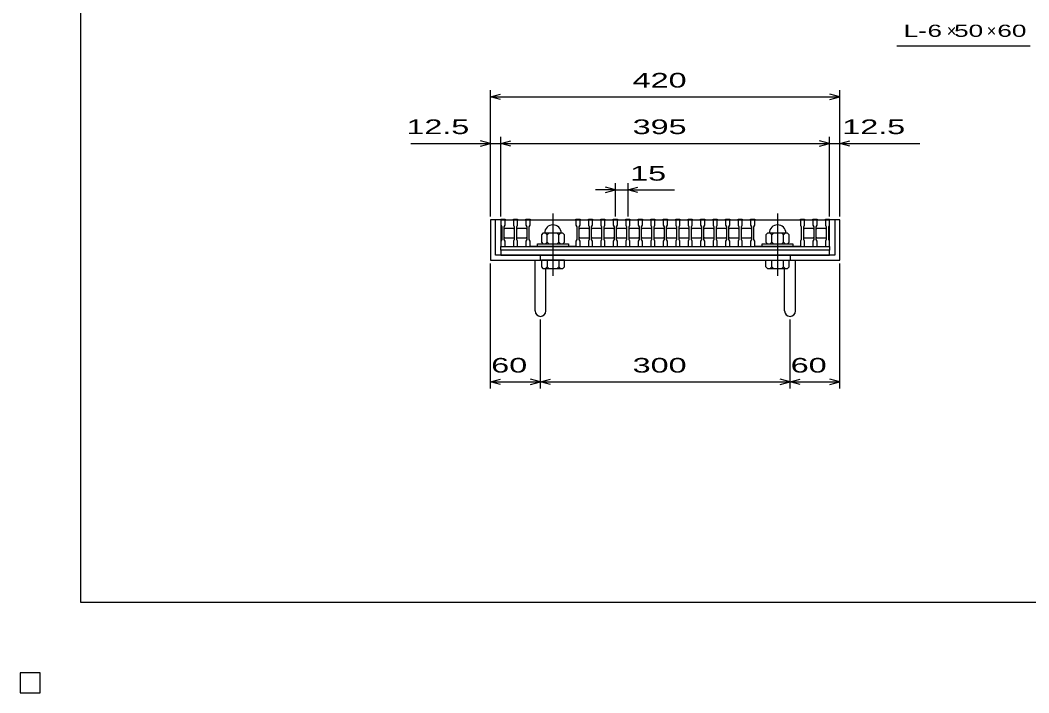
# Model space of a CAD drawing. Units: millimetres, scale not verified. Extents: x -1456 to 1385, y -1026 to 843.
# Drawn here: x -1456 to -243, y -1026 to -217 of the extents above; entities that cross this region are included whole.
import ezdxf
from ezdxf.enums import TextEntityAlignment as Align

# ---------------------------------------------------------------- set-up
doc = ezdxf.new("R2010")
doc.units = ezdxf.units.MM
doc.header["$LTSCALE"] = 8
doc.linetypes.add('CHAIN', pattern=[18.5, 12, -1.5, 3.5, -1.5])
for name, color, linetype, lineweight in [('0_2', 150, 'Continuous', 25), ('16', 3, 'Continuous', 25), ('19', 6, 'Continuous', 25), ('22', 4, 'Continuous', 25)]:
    doc.layers.add(name, color=color, linetype=linetype, lineweight=lineweight)
doc.styles.add('ベクトル', font='')
doc.styles.get('ベクトル').set_extended_font_data('ベクトル')

msp = doc.modelspace()

# ---------------------------------------------------------------- linework, layer by layer
at = {"layer": '0_2'}
for p, q in [((-1383.2, -917.2), (-1383.2, 842.8)), ((1384.8, -917.2), (-1383.2, -917.2))]:
    msp.add_line(p, q, dxfattribs=at)
at = {"layer": '16'}
for p, q in [((-878, -457), (-878, -456.3)), ((-878, -456.3), (-873, -456.3)), ((-878, -457), (-878, -463.5)), ((-873, -457), (-878, -457)), ((-878, -457), (-878, -489)), ((-878, -457), (-483, -457)), ((-873, -456.3), (-873, -457)), ((-873, -463.5), (-873, -457)), ((-863, -457), (-863, -456.3)), ((-863, -456.3), (-858, -456.3)), ((-863, -457), (-863, -463.5)), ((-858, -457), (-863, -457)), ((-858, -456.3), (-858, -457)), ((-858, -463.5), (-858, -457)), ((-848, -457), (-848, -456.3)), ((-848, -456.3), (-843, -456.3)), ((-848, -457), (-848, -463.5)), ((-843, -457), (-848, -457)), ((-843, -456.3), (-843, -457)), ((-843, -463.5), (-843, -457)), ((-843, -457), (-788, -457)), ((-788, -457), (-788, -456.3)), ((-788, -456.3), (-783, -456.3)), ((-788, -457), (-788, -463.5)), ((-783, -457), (-788, -457)), ((-783, -456.3), (-783, -457)), ((-783, -463.5), (-783, -457)), ((-773, -457), (-773, -456.3)), ((-773, -456.3), (-768, -456.3)), ((-773, -457), (-773, -463.5)), ((-768, -457), (-773, -457)), ((-768, -456.3), (-768, -457)), ((-768, -463.5), (-768, -457)), ((-758, -457), (-758, -456.3)), ((-758, -456.3), (-753, -456.3)), ((-758, -457), (-758, -463.5)), ((-753, -457), (-758, -457)), ((-753, -456.3), (-753, -457)), ((-753, -463.5), (-753, -457)), ((-743, -457), (-743, -456.3)), ((-743, -456.3), (-738, -456.3)), ((-743, -457), (-743, -463.5)), ((-738, -457), (-743, -457)), ((-738, -456.3), (-738, -457)), ((-738, -463.5), (-738, -457)), ((-728, -457), (-728, -456.3)), ((-728, -456.3), (-723, -456.3)), ((-728, -457), (-728, -463.5)), ((-723, -457), (-728, -457)), ((-723, -456.3), (-723, -457)), ((-723, -463.5), (-723, -457)), ((-713, -457), (-713, -456.3)), ((-713, -456.3), (-708, -456.3)), ((-713, -457), (-713, -463.5)), ((-708, -457), (-713, -457)), ((-708, -456.3), (-708, -457)), ((-708, -463.5), (-708, -457)), ((-698, -457), (-698, -456.3)), ((-698, -456.3), (-693, -456.3)), ((-698, -457), (-698, -463.5)), ((-693, -457), (-698, -457)), ((-693, -456.3), (-693, -457)), ((-693, -463.5), (-693, -457)), ((-683, -457), (-683, -456.3)), ((-683, -456.3), (-678, -456.3)), ((-683, -457), (-683, -463.5)), ((-678, -457), (-683, -457)), ((-678, -456.3), (-678, -457)), ((-678, -463.5), (-678, -457)), ((-668, -457), (-668, -456.3)), ((-668, -456.3), (-663, -456.3)), ((-668, -457), (-668, -463.5)), ((-663, -457), (-668, -457)), ((-663, -456.3), (-663, -457)), ((-663, -463.5), (-663, -457)), ((-653, -457), (-653, -456.3)), ((-653, -456.3), (-648, -456.3)), ((-653, -457), (-653, -463.5)), ((-648, -457), (-653, -457)), ((-648, -456.3), (-648, -457)), ((-648, -463.5), (-648, -457)), ((-638, -457), (-638, -456.3)), ((-638, -456.3), (-633, -456.3)), ((-638, -457), (-638, -463.5)), ((-633, -457), (-638, -457)), ((-633, -456.3), (-633, -457)), ((-633, -463.5), (-633, -457)), ((-623, -457), (-623, -456.3)), ((-623, -456.3), (-618, -456.3)), ((-623, -457), (-623, -463.5)), ((-618, -457), (-623, -457)), ((-618, -456.3), (-618, -457)), ((-618, -463.5), (-618, -457)), ((-608, -457), (-608, -456.3)), ((-608, -456.3), (-603, -456.3)), ((-608, -457), (-608, -463.5)), ((-603, -457), (-608, -457)), ((-603, -456.3), (-603, -457)), ((-603, -463.5), (-603, -457)), ((-593, -457), (-593, -456.3)), ((-593, -456.3), (-588, -456.3)), ((-593, -457), (-593, -463.5)), ((-588, -457), (-593, -457)), ((-588, -456.3), (-588, -457)), ((-588, -463.5), (-588, -457)), ((-578, -457), (-578, -456.3)), ((-578, -456.3), (-573, -456.3)), ((-578, -457), (-578, -463.5)), ((-573, -457), (-578, -457)), ((-573, -456.3), (-573, -457)), ((-573, -463.5), (-573, -457)), ((-573, -457), (-518, -457)), ((-518, -457), (-518, -456.3)), ((-518, -456.3), (-513, -456.3)), ((-518, -457), (-518, -463.5)), ((-513, -457), (-518, -457)), ((-513, -456.3), (-513, -457)), ((-513, -463.5), (-513, -457)), ((-503, -457), (-503, -456.3)), ((-503, -456.3), (-498, -456.3)), ((-503, -457), (-503, -463.5)), ((-498, -457), (-503, -457)), ((-498, -456.3), (-498, -457)), ((-498, -463.5), (-498, -457)), ((-488, -457), (-488, -456.3)), ((-488, -456.3), (-483, -456.3)), ((-488, -457), (-488, -463.5)), ((-483, -457), (-488, -457)), ((-483, -456.3), (-483, -457)), ((-483, -463.5), (-483, -457)), ((-483, -489), (-483, -457)), ((-878, -463.5), (-877, -465.5)), ((-877, -465.5), (-877, -480.5)), ((-874, -465.5), (-873, -463.5)), ((-874, -480.5), (-874, -465.5)), ((-874, -468), (-873, -467)), ((-873, -467), (-863, -467)), ((-863, -463.5), (-862, -465.5)), ((-863, -467), (-862, -468)), ((-862, -465.5), (-862, -480.5)), ((-859, -465.5), (-858, -463.5)), ((-859, -480.5), (-859, -465.5)), ((-859, -468), (-858, -467)), ((-858, -467), (-848, -467)), ((-848, -463.5), (-847, -465.5)), ((-848, -467), (-847, -468)), ((-847, -465.5), (-847, -480.5)), ((-844, -465.5), (-843, -463.5)), ((-844, -480.5), (-844, -465.5)), ((-788, -463.5), (-787, -465.5)), ((-787, -465.5), (-787, -480.5)), ((-784, -465.5), (-783, -463.5)), ((-784, -480.5), (-784, -465.5)), ((-784, -468), (-783, -467)), ((-783, -467), (-773, -467)), ((-773, -463.5), (-772, -465.5)), ((-773, -467), (-772, -468)), ((-772, -465.5), (-772, -480.5)), ((-769, -465.5), (-768, -463.5)), ((-769, -480.5), (-769, -465.5)), ((-769, -468), (-768, -467)), ((-768, -467), (-758, -467)), ((-758, -463.5), (-757, -465.5)), ((-758, -467), (-757, -468)), ((-757, -465.5), (-757, -480.5)), ((-754, -465.5), (-753, -463.5)), ((-754, -480.5), (-754, -465.5)), ((-754, -468), (-753, -467)), ((-753, -467), (-743, -467)), ((-743, -463.5), (-742, -465.5)), ((-743, -467), (-742, -468)), ((-742, -465.5), (-742, -480.5)), ((-739, -465.5), (-738, -463.5)), ((-739, -480.5), (-739, -465.5)), ((-739, -468), (-738, -467)), ((-738, -467), (-728, -467)), ((-728, -463.5), (-727, -465.5)), ((-728, -467), (-727, -468)), ((-727, -465.5), (-727, -480.5)), ((-724, -465.5), (-723, -463.5)), ((-724, -480.5), (-724, -465.5)), ((-724, -468), (-723, -467)), ((-723, -467), (-713, -467)), ((-713, -463.5), (-712, -465.5)), ((-713, -467), (-712, -468)), ((-712, -465.5), (-712, -480.5)), ((-709, -465.5), (-708, -463.5)), ((-709, -480.5), (-709, -465.5)), ((-709, -468), (-708, -467)), ((-708, -467), (-698, -467)), ((-698, -463.5), (-697, -465.5)), ((-698, -467), (-697, -468)), ((-697, -465.5), (-697, -480.5)), ((-694, -465.5), (-693, -463.5)), ((-694, -480.5), (-694, -465.5)), ((-694, -468), (-693, -467)), ((-693, -467), (-683, -467)), ((-683, -463.5), (-682, -465.5)), ((-683, -467), (-682, -468)), ((-682, -465.5), (-682, -480.5)), ((-679, -465.5), (-678, -463.5)), ((-679, -480.5), (-679, -465.5)), ((-679, -468), (-678, -467)), ((-678, -467), (-668, -467)), ((-668, -463.5), (-667, -465.5)), ((-668, -467), (-667, -468)), ((-667, -465.5), (-667, -480.5)), ((-664, -465.5), (-663, -463.5)), ((-664, -480.5), (-664, -465.5)), ((-664, -468), (-663, -467)), ((-663, -467), (-653, -467)), ((-653, -463.5), (-652, -465.5)), ((-653, -467), (-652, -468)), ((-652, -465.5), (-652, -480.5)), ((-649, -465.5), (-648, -463.5)), ((-649, -480.5), (-649, -465.5)), ((-649, -468), (-648, -467)), ((-648, -467), (-638, -467)), ((-638, -463.5), (-637, -465.5)), ((-638, -467), (-637, -468)), ((-637, -465.5), (-637, -480.5)), ((-634, -465.5), (-633, -463.5)), ((-634, -480.5), (-634, -465.5)), ((-634, -468), (-633, -467)), ((-633, -467), (-623, -467)), ((-623, -463.5), (-622, -465.5)), ((-623, -467), (-622, -468)), ((-622, -465.5), (-622, -480.5)), ((-619, -465.5), (-618, -463.5)), ((-619, -480.5), (-619, -465.5)), ((-619, -468), (-618, -467)), ((-618, -467), (-608, -467)), ((-608, -463.5), (-607, -465.5)), ((-608, -467), (-607, -468)), ((-607, -465.5), (-607, -480.5)), ((-604, -465.5), (-603, -463.5)), ((-604, -480.5), (-604, -465.5)), ((-604, -468), (-603, -467)), ((-603, -467), (-593, -467)), ((-593, -463.5), (-592, -465.5)), ((-593, -467), (-592, -468)), ((-592, -465.5), (-592, -480.5)), ((-589, -465.5), (-588, -463.5)), ((-589, -480.5), (-589, -465.5)), ((-589, -468), (-588, -467)), ((-588, -467), (-578, -467)), ((-578, -463.5), (-577, -465.5)), ((-578, -467), (-577, -468)), ((-577, -465.5), (-577, -480.5)), ((-574, -465.5), (-573, -463.5)), ((-574, -480.5), (-574, -465.5)), ((-518, -463.5), (-517, -465.5)), ((-517, -465.5), (-517, -480.5)), ((-514, -465.5), (-513, -463.5)), ((-514, -480.5), (-514, -465.5)), ((-514, -468), (-513, -467)), ((-513, -467), (-503, -467)), ((-503, -463.5), (-502, -465.5)), ((-503, -467), (-502, -468)), ((-502, -465.5), (-502, -480.5)), ((-499, -465.5), (-498, -463.5)), ((-499, -480.5), (-499, -465.5)), ((-499, -468), (-498, -467)), ((-498, -467), (-488, -467)), ((-488, -463.5), (-487, -465.5)), ((-488, -467), (-487, -468)), ((-487, -465.5), (-487, -480.5)), ((-484, -465.5), (-483, -463.5)), ((-484, -480.5), (-484, -465.5)), ((-877, -480.5), (-878, -482.5)), ((-878, -482.5), (-878, -489)), ((-873, -479), (-874, -478)), ((-873, -482.5), (-874, -480.5)), ((-863, -479), (-873, -479)), ((-873, -489), (-873, -482.5)), ((-862, -478), (-863, -479)), ((-862, -480.5), (-863, -482.5)), ((-863, -482.5), (-863, -489)), ((-858, -479), (-859, -478)), ((-858, -482.5), (-859, -480.5)), ((-848, -479), (-858, -479)), ((-858, -489), (-858, -482.5)), ((-847, -478), (-848, -479)), ((-847, -480.5), (-848, -482.5)), ((-848, -482.5), (-848, -489)), ((-843, -482.5), (-844, -480.5)), ((-843, -489), (-843, -482.5)), ((-827.5, -473), (-829.5, -475)), ((-829.5, -475), (-829.5, -484)), ((-829.5, -484), (-827.5, -486)), ((-803.5, -473), (-827.5, -473)), ((-822.5, -475), (-824.5, -473)), ((-824.5, -486), (-822.5, -484)), ((-820.5, -473), (-822.5, -475)), ((-822.5, -484), (-822.5, -475)), ((-822.5, -484), (-820.5, -486)), ((-808.5, -475), (-810.5, -473)), ((-810.5, -486), (-808.5, -484)), ((-806.5, -473), (-808.5, -475)), ((-808.5, -484), (-808.5, -475)), ((-808.5, -484), (-806.5, -486)), ((-801.5, -475), (-803.5, -473)), ((-803.5, -486), (-801.5, -484)), ((-801.5, -484), (-801.5, -475)), ((-787, -480.5), (-788, -482.5)), ((-788, -482.5), (-788, -489)), ((-783, -479), (-784, -478)), ((-783, -482.5), (-784, -480.5)), ((-773, -479), (-783, -479)), ((-783, -489), (-783, -482.5)), ((-772, -478), (-773, -479)), ((-772, -480.5), (-773, -482.5)), ((-773, -482.5), (-773, -489)), ((-768, -479), (-769, -478)), ((-768, -482.5), (-769, -480.5)), ((-758, -479), (-768, -479)), ((-768, -489), (-768, -482.5)), ((-757, -478), (-758, -479)), ((-757, -480.5), (-758, -482.5)), ((-758, -482.5), (-758, -489)), ((-753, -479), (-754, -478)), ((-753, -482.5), (-754, -480.5)), ((-743, -479), (-753, -479)), ((-753, -489), (-753, -482.5)), ((-742, -478), (-743, -479)), ((-742, -480.5), (-743, -482.5)), ((-743, -482.5), (-743, -489)), ((-738, -479), (-739, -478)), ((-738, -482.5), (-739, -480.5)), ((-728, -479), (-738, -479)), ((-738, -489), (-738, -482.5)), ((-727, -478), (-728, -479)), ((-727, -480.5), (-728, -482.5)), ((-728, -482.5), (-728, -489)), ((-723, -479), (-724, -478)), ((-723, -482.5), (-724, -480.5)), ((-713, -479), (-723, -479)), ((-723, -489), (-723, -482.5)), ((-712, -478), (-713, -479)), ((-712, -480.5), (-713, -482.5)), ((-713, -482.5), (-713, -489)), ((-708, -479), (-709, -478)), ((-708, -482.5), (-709, -480.5)), ((-698, -479), (-708, -479)), ((-708, -489), (-708, -482.5)), ((-697, -478), (-698, -479)), ((-697, -480.5), (-698, -482.5)), ((-698, -482.5), (-698, -489)), ((-693, -479), (-694, -478)), ((-693, -482.5), (-694, -480.5)), ((-683, -479), (-693, -479)), ((-693, -489), (-693, -482.5)), ((-682, -478), (-683, -479)), ((-682, -480.5), (-683, -482.5)), ((-683, -482.5), (-683, -489)), ((-678, -479), (-679, -478)), ((-678, -482.5), (-679, -480.5)), ((-668, -479), (-678, -479)), ((-678, -489), (-678, -482.5)), ((-667, -478), (-668, -479)), ((-667, -480.5), (-668, -482.5)), ((-668, -482.5), (-668, -489)), ((-663, -479), (-664, -478)), ((-663, -482.5), (-664, -480.5)), ((-653, -479), (-663, -479)), ((-663, -489), (-663, -482.5)), ((-652, -478), (-653, -479)), ((-652, -480.5), (-653, -482.5)), ((-653, -482.5), (-653, -489)), ((-648, -479), (-649, -478)), ((-648, -482.5), (-649, -480.5)), ((-638, -479), (-648, -479)), ((-648, -489), (-648, -482.5)), ((-637, -478), (-638, -479)), ((-637, -480.5), (-638, -482.5)), ((-638, -482.5), (-638, -489)), ((-633, -479), (-634, -478)), ((-633, -482.5), (-634, -480.5)), ((-623, -479), (-633, -479)), ((-633, -489), (-633, -482.5)), ((-622, -478), (-623, -479)), ((-622, -480.5), (-623, -482.5)), ((-623, -482.5), (-623, -489)), ((-618, -479), (-619, -478)), ((-618, -482.5), (-619, -480.5)), ((-608, -479), (-618, -479)), ((-618, -489), (-618, -482.5)), ((-607, -478), (-608, -479)), ((-607, -480.5), (-608, -482.5)), ((-608, -482.5), (-608, -489)), ((-603, -479), (-604, -478)), ((-603, -482.5), (-604, -480.5)), ((-593, -479), (-603, -479)), ((-603, -489), (-603, -482.5)), ((-592, -478), (-593, -479)), ((-592, -480.5), (-593, -482.5)), ((-593, -482.5), (-593, -489)), ((-588, -479), (-589, -478)), ((-588, -482.5), (-589, -480.5)), ((-578, -479), (-588, -479)), ((-588, -489), (-588, -482.5)), ((-577, -478), (-578, -479)), ((-577, -480.5), (-578, -482.5)), ((-578, -482.5), (-578, -489)), ((-573, -482.5), (-574, -480.5)), ((-573, -489), (-573, -482.5)), ((-557.5, -473), (-559.5, -475)), ((-559.5, -475), (-559.5, -484)), ((-559.5, -484), (-557.5, -486)), ((-533.5, -473), (-557.5, -473)), ((-552.5, -475), (-554.5, -473)), ((-554.5, -486), (-552.5, -484)), ((-550.5, -473), (-552.5, -475)), ((-552.5, -484), (-552.5, -475)), ((-552.5, -484), (-550.5, -486)), ((-538.5, -475), (-540.5, -473)), ((-540.5, -486), (-538.5, -484)), ((-536.5, -473), (-538.5, -475)), ((-538.5, -484), (-538.5, -475)), ((-538.5, -484), (-536.5, -486)), ((-531.5, -475), (-533.5, -473)), ((-533.5, -486), (-531.5, -484)), ((-531.5, -484), (-531.5, -475)), ((-517, -480.5), (-518, -482.5)), ((-518, -482.5), (-518, -489)), ((-513, -479), (-514, -478)), ((-513, -482.5), (-514, -480.5)), ((-503, -479), (-513, -479)), ((-513, -489), (-513, -482.5)), ((-502, -478), (-503, -479)), ((-502, -480.5), (-503, -482.5)), ((-503, -482.5), (-503, -489)), ((-498, -479), (-499, -478)), ((-498, -482.5), (-499, -480.5)), ((-488, -479), (-498, -479)), ((-498, -489), (-498, -482.5)), ((-487, -478), (-488, -479)), ((-487, -480.5), (-488, -482.5)), ((-488, -482.5), (-488, -489)), ((-483, -482.5), (-484, -480.5)), ((-483, -489), (-483, -482.5)), ((-878, -489), (-873, -489)), ((-878, -489), (-483, -489)), ((-878, -489), (-483, -489)), ((-878, -493.5), (-878, -489)), ((-483, -493.5), (-878, -493.5)), ((-878, -493.5), (-878, -499.5)), ((-863, -489), (-858, -489)), ((-848, -489), (-843, -489)), ((-788, -489), (-843, -489)), ((-834, -489), (-834, -486)), ((-834, -486), (-797, -486)), ((-797, -489), (-834, -489)), ((-797, -486), (-797, -489)), ((-788, -489), (-783, -489)), ((-773, -489), (-768, -489)), ((-758, -489), (-753, -489)), ((-743, -489), (-738, -489)), ((-728, -489), (-723, -489)), ((-713, -489), (-708, -489)), ((-698, -489), (-693, -489)), ((-683, -489), (-678, -489)), ((-668, -489), (-663, -489)), ((-653, -489), (-648, -489)), ((-638, -489), (-633, -489)), ((-623, -489), (-618, -489)), ((-608, -489), (-603, -489)), ((-593, -489), (-588, -489)), ((-578, -489), (-573, -489)), ((-518, -489), (-573, -489)), ((-564, -489), (-564, -486)), ((-564, -486), (-527, -486)), ((-527, -489), (-564, -489)), ((-527, -486), (-527, -489)), ((-518, -489), (-513, -489)), ((-503, -489), (-498, -489)), ((-488, -489), (-483, -489)), ((-483, -489), (-483, -493.5)), ((-483, -499.5), (-483, -493.5)), ((-878, -499.5), (-483, -499.5)), ((-1432, -1002), (-1456, -1002)), ((-1456, -1002), (-1456, -1026)), ((-1432, -1002), (-1456, -1002)), ((-1456, -1002), (-1456, -1026)), ((-1432, -1002), (-1456, -1002)), ((-1456, -1002), (-1456, -1026)), ((-1432, -1002), (-1456, -1002)), ((-1456, -1002), (-1456, -1026)), ((-1432, -1002), (-1456, -1002)), ((-1456, -1002), (-1456, -1026)), ((-1432, -1026), (-1432, -1002)), ((-1432, -1026), (-1432, -1002)), ((-1432, -1026), (-1432, -1002)), ((-1432, -1026), (-1432, -1002)), ((-1432, -1026), (-1432, -1002)), ((-1456, -1026), (-1432, -1026)), ((-1456, -1026), (-1432, -1026)), ((-1456, -1026), (-1432, -1026)), ((-1456, -1026), (-1432, -1026)), ((-1456, -1026), (-1432, -1026))]:
    msp.add_line(p, q, dxfattribs=at)
at = {"layer": '16', "linetype": 'CHAIN'}
for p, q in [((-815.5, -449.4), (-815.5, -524.4)), ((-545.5, -449.4), (-545.5, -524.4))]:
    msp.add_line(p, q, dxfattribs=at)
at = {"layer": '16'}
for centre in [(-815.5, -473), (-545.5, -473)]:
    msp.add_arc(centre, 10, 0, 180, dxfattribs=at)
at = {"layer": '19'}
for p, q in [((-878, -457), (-890.5, -457)), ((-890.5, -457), (-890.5, -505.5)), ((-884.5, -499.5), (-884.5, -457)), ((-470.5, -457), (-483, -457)), ((-476.5, -457), (-476.5, -499.5)), ((-470.5, -505.5), (-470.5, -457)), ((-890.5, -505.5), (-470.5, -505.5)), ((-476.5, -499.5), (-884.5, -499.5)), ((-837, -566.61), (-837, -505.5)), ((-830.5, -505.5), (-830.5, -499.5)), ((-829.5, -505.5), (-829.5, -513.5)), ((-801.5, -505.5), (-829.5, -505.5)), ((-822.5, -505.5), (-822.5, -513.5)), ((-808.5, -505.5), (-808.5, -513.5)), ((-801.5, -513.5), (-801.5, -505.5)), ((-559.5, -513.5), (-559.5, -505.5)), ((-559.5, -505.5), (-531.5, -505.5)), ((-552.5, -513.5), (-552.5, -505.5)), ((-538.5, -513.5), (-538.5, -505.5)), ((-531.5, -513.5), (-531.5, -505.5)), ((-530.5, -499.5), (-530.5, -505.5)), ((-524, -566.61), (-524, -505.5)), ((-829.5, -513.5), (-827.5, -515.5)), ((-827.5, -515.5), (-803.5, -515.5)), ((-822.5, -513.5), (-824.5, -515.5)), ((-824, -566.61), (-824, -515.5)), ((-820.5, -515.5), (-822.5, -513.5)), ((-808.5, -513.5), (-810.5, -515.5)), ((-806.5, -515.5), (-808.5, -513.5)), ((-803.5, -515.5), (-801.5, -513.5)), ((-557.5, -515.5), (-559.5, -513.5)), ((-557.5, -515.5), (-533.5, -515.5)), ((-554.5, -515.5), (-552.5, -513.5)), ((-550.5, -515.5), (-552.5, -513.5)), ((-540.5, -515.5), (-538.5, -513.5)), ((-536.5, -515.5), (-538.5, -513.5)), ((-537, -566.61), (-537, -515.5)), ((-531.5, -513.5), (-533.5, -515.5))]:
    msp.add_line(p, q, dxfattribs=at)
for centre in [(-830.5, -566.61), (-530.5, -566.61)]:
    msp.add_arc(centre, 6.5, 180, 0, dxfattribs=at)
at = {"layer": '22'}
for p, q in [((-402, -247.5), (-242, -247.5)), ((-890.5, -453), (-890.5, -301)), ((-470.5, -453), (-470.5, -301)), ((-890.5, -309), (-878.5, -305.8)), ((-878.5, -312.2), (-890.5, -309)), ((-890.5, -309), (-470.5, -309)), ((-470.5, -309), (-482.5, -305.8)), ((-482.5, -312.2), (-470.5, -309)), ((-890.5, -365), (-902.5, -361.8)), ((-890.5, -453), (-890.5, -357)), ((-878, -453), (-878, -357)), ((-878, -365), (-866, -361.8)), ((-483, -365), (-495, -361.8)), ((-483, -453), (-483, -357)), ((-470.5, -453), (-470.5, -357)), ((-470.5, -365), (-458.5, -361.8)), ((-986.5, -365), (-890.5, -365)), ((-902.5, -368.2), (-890.5, -365)), ((-890.5, -365), (-878, -365)), ((-866, -368.2), (-878, -365)), ((-878, -365), (-483, -365)), ((-495, -368.2), (-483, -365)), ((-483, -365), (-470.5, -365)), ((-458.5, -368.2), (-470.5, -365)), ((-470.5, -365), (-374.5, -365)), ((-740.5, -421), (-764.5, -421)), ((-740.5, -421), (-752.5, -417.8)), ((-752.5, -424.2), (-740.5, -421)), ((-740.5, -453), (-740.5, -413)), ((-740.5, -421), (-725.5, -421)), ((-725.5, -413), (-725.5, -453)), ((-725.5, -421), (-713.5, -417.8)), ((-713.5, -424.2), (-725.5, -421)), ((-725.5, -421), (-669.5, -421)), ((-890.5, -659.9), (-890.5, -509.5)), ((-470.5, -659.9), (-470.5, -509.5)), ((-830.5, -659.9), (-830.5, -576.7)), ((-530.5, -659.9), (-530.5, -576.7)), ((-890.5, -651.9), (-878.5, -648.7)), ((-878.5, -655.1), (-890.5, -651.9)), ((-890.5, -651.9), (-830.5, -651.9)), ((-830.5, -651.9), (-842.5, -648.7)), ((-842.5, -655.1), (-830.5, -651.9)), ((-830.5, -651.9), (-818.5, -648.7)), ((-818.5, -655.1), (-830.5, -651.9)), ((-830.5, -651.9), (-530.5, -651.9)), ((-530.5, -651.9), (-542.5, -648.7)), ((-542.5, -655.1), (-530.5, -651.9)), ((-530.5, -651.9), (-518.5, -648.7)), ((-518.5, -655.1), (-530.5, -651.9)), ((-530.5, -651.9), (-470.5, -651.9)), ((-470.5, -651.9), (-482.5, -648.7)), ((-482.5, -655.1), (-470.5, -651.9))]:
    msp.add_line(p, q, dxfattribs=at)
at = {"layer": '22', "color": 2}
for p, q in [((-1432, -1002), (-1456, -1002)), ((-1456, -1002), (-1456, -1026)), ((-1432, -1002), (-1456, -1002)), ((-1456, -1002), (-1456, -1026)), ((-1432, -1002), (-1456, -1002)), ((-1456, -1002), (-1456, -1026)), ((-1432, -1026), (-1432, -1002)), ((-1432, -1026), (-1432, -1002)), ((-1432, -1026), (-1432, -1002)), ((-1456, -1026), (-1432, -1026)), ((-1456, -1026), (-1432, -1026)), ((-1456, -1026), (-1432, -1026))]:
    msp.add_line(p, q, dxfattribs=at)

# ---------------------------------------------------------------- texts
at = {"layer": '22', "color": 2, "style": 'ベクトル'}
for s, height, width, p in [('L-', 14.66, 1.6, (-394, -229.5)), (' 6 ', 14.66, 1.6, (-374, -229.5)), (' 50 ', 14.66, 1.6, (-342, -229.5)), (' 60 ', 14.66, 1.6, (-290, -229.5)), (' 420 ', 17.6, 1.65, (-730.5, -289)), (' 12.5 ', 17.6, 1.65, (-1002.5, -345)), (' 395 ', 17.6, 1.65, (-730.5, -345)), (' 12.5 ', 17.6, 1.65, (-478.5, -345)), (' 15 ', 17.6, 1.65, (-733.5, -401)), (' 60 ', 17.6, 1.65, (-900.5, -631.9)), (' 300 ', 17.6, 1.65, (-730.5, -631.9)), (' 60 ', 17.6, 1.65, (-540.5, -631.9))]:
    msp.add_text(s, height=height, dxfattribs=dict(at, width=width)).set_placement(p, align=Align.MIDDLE_LEFT)
for p in [(-342, -229.5), (-294, -229.5)]:
    msp.add_text('×', height=14.66, dxfattribs=at).set_placement(p, align=Align.MIDDLE_LEFT)

doc.saveas('drawing.dxf')
